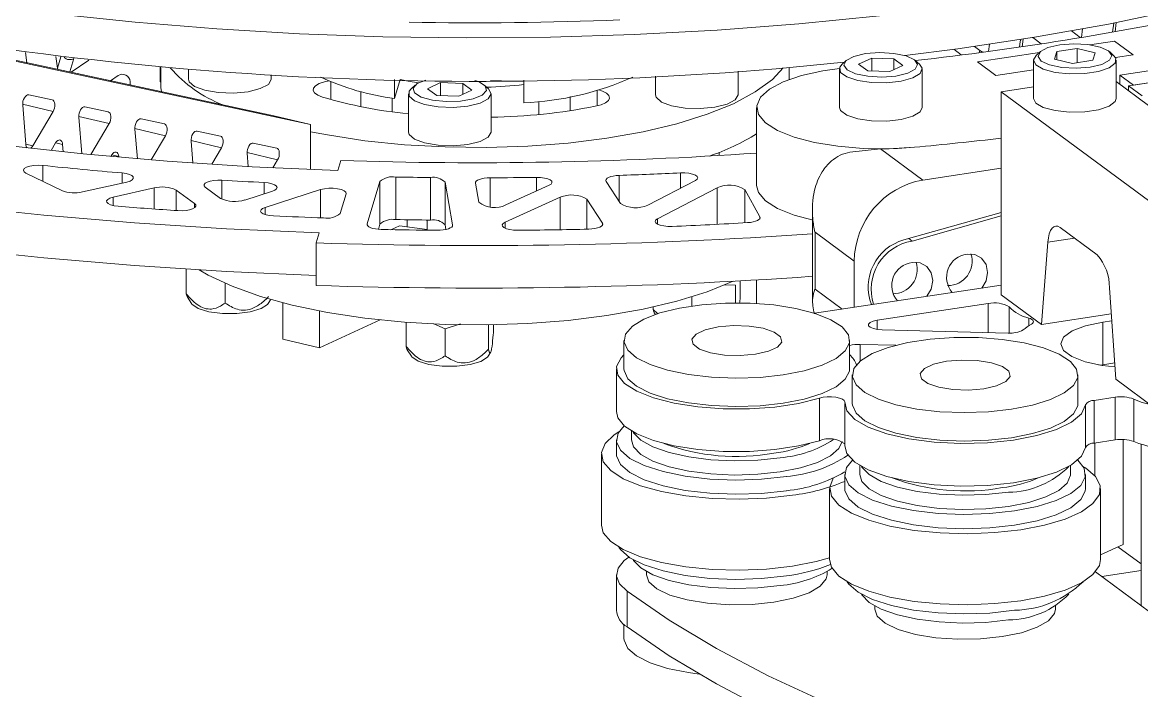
# Model space of a CAD drawing. Header units: millimetres. Extents: x 30 to 313, y 16 to 167.
# Drawn here: x 67.66 to 104.84, y 66.66 to 88.86 of the extents above; entities that cross this region are included whole.
import ezdxf

# ---------------------------------------------------------------- set-up
doc = ezdxf.new("R2010")
doc.units = ezdxf.units.MM

msp = doc.modelspace()

# ---------------------------------------------------------------- linework, layer by layer
at = {"color": 7, "linetype": 'Continuous', "lineweight": 15}
for p, q in [((62.799, 88.596), (76.015, 85.754)), ((63.005, 88.522), (77.232, 85.462)), ((102.506, 88.575), (102.803, 88.351)), ((102.842, 88.357), (102.88, 88.642)), ((103.873, 88.533), (103.914, 88.837)), ((103.958, 88.548), (103.999, 88.853)), ((99.758, 87.895), (99.79, 88.133)), ((100.785, 88.039), (100.809, 88.224)), ((100.869, 88.051), (100.903, 88.305)), ((101.223, 88.356), (101.504, 88.145)), ((103.125, 88.115), (103.943, 88.238)), ((103.943, 88.238), (104.56, 87.782)), ((67.801, 87.52), (67.757, 87.853)), ((98.599, 87.965), (98.849, 87.776)), ((99.283, 88.06), (99.467, 87.922)), ((99.385, 87.553), (101.45, 87.863)), ((99.759, 87.906), (99.732, 87.892)), ((101.477, 87.887), (101.337, 87.763)), ((101.949, 87.641), (102.023, 87.886)), ((102.696, 87.987), (102.023, 87.886)), ((102.023, 87.623), (102.023, 87.886)), ((102.696, 87.987), (103.296, 87.844)), ((102.696, 87.519), (102.696, 87.987)), ((103.296, 87.844), (103.223, 87.598)), ((103.909, 87.763), (103.769, 87.887)), ((104.56, 87.782), (103.97, 87.693)), ((68.824, 87.337), (68.772, 87.729)), ((69.864, 87.606), (69.276, 87.203)), ((95.03, 87.593), (94.889, 87.469)), ((95.872, 87.673), (95.44, 87.473)), ((95.44, 87.473), (95.744, 87.249)), ((95.872, 87.673), (96.607, 87.649)), ((95.872, 87.244), (95.872, 87.673)), ((96.911, 87.424), (96.479, 87.224)), ((96.911, 87.424), (96.607, 87.649)), ((96.607, 87.283), (96.607, 87.649)), ((97.462, 87.469), (97.321, 87.593)), ((100.002, 87.097), (99.385, 87.553)), ((101.248, 87.601), (101.248, 86.328)), ((101.949, 87.641), (102.549, 87.497)), ((102.549, 87.497), (103.223, 87.598)), ((103.998, 86.328), (103.998, 87.601)), ((104.113, 87.108), (107.587, 87.631)), ((68.824, 87.337), (68.832, 87.299)), ((70.838, 87.091), (70.59, 86.921)), ((72.232, 87.377), (72.232, 86.889)), ((72.255, 87.375), (72.255, 86.788)), ((73.175, 87.299), (73.175, 86.969)), ((75.925, 86.969), (75.925, 87.117)), ((88.686, 87.07), (88.686, 86.45)), ((91.436, 86.45), (91.436, 87.233)), ((93.128, 87.364), (93.128, 86.961)), ((94.801, 87.307), (94.801, 86.034)), ((96.479, 87.224), (95.744, 87.249)), ((97.551, 86.034), (97.551, 87.307)), ((101.248, 87.284), (100.002, 87.097)), ((104.113, 87.108), (104.566, 86.774)), ((104.113, 86.807), (104.113, 87.108)), ((71.237, 86.89), (71.237, 86.781)), ((72.232, 86.889), (72.255, 86.963)), ((72.232, 86.889), (72.255, 86.888)), ((80.02, 86.96), (80.02, 86.329)), ((80.209, 86.956), (80.02, 86.329)), ((80.711, 86.776), (80.57, 86.652)), ((81.121, 86.656), (81.553, 86.856)), ((81.121, 86.656), (81.425, 86.431)), ((82.288, 86.831), (81.553, 86.856)), ((81.553, 86.427), (81.553, 86.856)), ((82.288, 86.831), (82.592, 86.607)), ((82.288, 86.466), (82.288, 86.831)), ((83.143, 86.652), (83.003, 86.776)), ((84.319, 86.894), (83.204, 86.931)), ((84.319, 86.94), (84.319, 86.185)), ((100.177, 86.554), (101.248, 86.715)), ((105.069, 86.102), (103.998, 86.893)), ((105.765, 86.955), (104.407, 86.75)), ((104.86, 86.416), (104.407, 86.75)), ((104.407, 86.59), (104.407, 86.75)), ((104.566, 86.774), (105.765, 86.955)), ((67.868, 86.453), (68.645, 86.286)), ((80.482, 86.49), (80.482, 85.217)), ((81.425, 86.431), (82.16, 86.407)), ((82.592, 86.607), (82.16, 86.407)), ((83.232, 85.217), (83.232, 86.49)), ((105.32, 82.757), (100.177, 86.554)), ((100.177, 86.554), (100.177, 79.813)), ((67.772, 84.812), (67.667, 86.113)), ((68.677, 85.896), (68.006, 84.762)), ((69.733, 86.052), (70.51, 85.885)), ((92.051, 86.034), (92.051, 83.442)), ((69.63, 84.497), (69.532, 85.712)), ((71.598, 85.651), (72.375, 85.484)), ((77.232, 85.462), (76.015, 85.754)), ((70.542, 85.495), (69.934, 84.468)), ((71.476, 84.329), (71.396, 85.311)), ((73.463, 85.25), (74.24, 85.083)), ((77.232, 85.462), (77.232, 83.974)), ((68.761, 84.855), (68.612, 84.602)), ((69.014, 84.56), (68.995, 84.805)), ((72.407, 85.094), (71.932, 84.292)), ((73.32, 84.188), (73.261, 84.91)), ((75.328, 84.849), (76.105, 84.682)), ((70.626, 84.454), (70.598, 84.406)), ((74.271, 84.693), (73.948, 84.146)), ((75.162, 84.073), (75.126, 84.509)), ((90.811, 84.438), (90.811, 84.543)), ((95.15, 84.553), (96.169, 84.659)), ((96.169, 84.659), (97.57, 83.623)), ((70.861, 84.382), (70.859, 84.404)), ((76.136, 84.292), (75.981, 84.03)), ((78.239, 84.272), (78.139, 83.941)), ((68.963, 83.27), (67.777, 83.854)), ((80.062, 82.309), (80.062, 83.723)), ((81.215, 82.291), (81.215, 83.705)), ((97.57, 83.623), (100.177, 84.015)), ((71.127, 83.556), (69.657, 83.225)), ((72.031, 83.358), (70.671, 83.051)), ((74.24, 83.011), (73.735, 83.384)), ((77.565, 83.304), (75.724, 82.715)), ((79.111, 82.162), (79.536, 83.573)), ((79.536, 82.159), (79.536, 83.573)), ((81.95, 82.129), (81.698, 83.549)), ((81.698, 82.134), (81.698, 83.549)), ((82.818, 82.882), (82.705, 83.521)), ((85.157, 83.448), (83.721, 82.794)), ((87.527, 82.843), (87.049, 83.576)), ((90.014, 83.606), (88.436, 82.788)), ((90.741, 83.366), (88.756, 82.338)), ((92.156, 82.403), (91.653, 83.307)), ((73.377, 82.838), (72.767, 83.289)), ((75.963, 83.254), (75.042, 82.959)), ((78.212, 82.514), (78.409, 83.168)), ((85.518, 83.048), (83.696, 82.218)), ((86.927, 82.193), (86.41, 82.985)), ((93.902, 82.63), (93.902, 79.53)), ((100.177, 82.547), (96.941, 81.631)), ((80.444, 82.302), (80.444, 82.06)), ((81.107, 82.292), (81.107, 81.956)), ((100.177, 82.437), (97.217, 81.593)), ((77.515, 81.868), (77.415, 81.536)), ((79.483, 81.984), (79.536, 82.159)), ((80.182, 82.104), (79.901, 81.973)), ((81.726, 81.98), (81.698, 82.134)), ((93.99, 81.886), (95.291, 80.924)), ((93.99, 80), (93.99, 81.886)), ((102.13, 82.048), (103.367, 81.135)), ((77.415, 80.122), (77.415, 81.536)), ((97.217, 81.593), (97.103, 81.677)), ((101.514, 78.826), (101.724, 81.56)), ((95.291, 80.924), (95.291, 79.398)), ((73.103, 80.664), (73.103, 79.845)), ((74.392, 80.193), (74.392, 79.536)), ((90.981, 80.141), (91.35, 80.133)), ((91.35, 80.133), (91.35, 79.541)), ((91.508, 80.273), (91.508, 79.762)), ((92.051, 80.304), (92.051, 79.522)), ((93.969, 79.199), (100.177, 80.133)), ((103.983, 77.003), (103.773, 80.047)), ((73.138, 79.734), (73.273, 79.524)), ((75.828, 79.524), (75.903, 79.641)), ((89.903, 79.746), (89.903, 79.438)), ((100.177, 79.813), (101.514, 78.826)), ((76.307, 78.335), (76.307, 79.547)), ((77.524, 78.044), (77.524, 79.275)), ((88.614, 79.405), (88.614, 79.327)), ((88.614, 79.327), (88.766, 79.177)), ((88.649, 79.215), (88.686, 79.157)), ((99.747, 79.52), (96.059, 78.965)), ((79.54, 78.978), (77.524, 78.044)), ((80.409, 78.898), (80.409, 78.094)), ((81.323, 78.844), (81.698, 78.682)), ((81.698, 78.682), (82.209, 78.841)), ((101.514, 78.826), (103.833, 79.175)), ((103.549, 78.903), (103.849, 78.948)), ((103.549, 77.489), (103.549, 78.903)), ((81.698, 78.682), (81.698, 77.785)), ((83.146, 78.812), (83.146, 78.002)), ((83.304, 78.815), (83.304, 78.529)), ((96.226, 78.647), (100.404, 78.539)), ((77.524, 78.044), (76.307, 78.335)), ((87.641, 78.291), (87.641, 77.348)), ((95.141, 77.348), (95.141, 78.291)), ((95.485, 78.165), (96.676, 78.134)), ((80.444, 77.982), (80.579, 77.772)), ((83.134, 77.772), (83.209, 77.89)), ((87.391, 77.348), (87.391, 75.934)), ((103.549, 77.489), (103.417, 77.468)), ((103.549, 77.489), (103.945, 77.549)), ((95.226, 77.147), (95.226, 76.204)), ((102.726, 76.204), (102.726, 77.147)), ((103.983, 77.003), (105.32, 76.016)), ((94.136, 74.964), (94.136, 76.378)), ((103.964, 76.406), (103.267, 76.301)), ((103.267, 74.887), (103.267, 76.301)), ((103.964, 74.992), (103.964, 76.406)), ((104.58, 74.935), (104.58, 76.349)), ((94.976, 76.204), (94.976, 74.79)), ((102.973, 74.741), (102.973, 76.155)), ((87.891, 75.289), (87.891, 74.991)), ((87.391, 74.991), (87.391, 74.52)), ((103.964, 74.992), (103.267, 74.887)), ((103.288, 73.804), (103.288, 74.89)), ((104.231, 71.519), (104.231, 75.005)), ((104.82, 69.489), (104.82, 74.838)), ((86.891, 74.52), (86.891, 72.163)), ((95.476, 74.144), (95.476, 73.847)), ((102.476, 73.847), (102.476, 74.144)), ((94.976, 73.847), (94.976, 73.375)), ((102.976, 73.375), (102.976, 73.847)), ((94.476, 73.375), (94.476, 71.018)), ((103.476, 71.018), (103.476, 73.375)), ((103.476, 71.169), (104.231, 71.519)), ((104.053, 71.437), (104.82, 70.87)), ((103.514, 70.453), (104.82, 70.649)), ((87.391, 70.513), (87.391, 69.334)), ((88.391, 70.619), (88.391, 70.513)), ((94.391, 70.513), (94.391, 70.619)), ((105.406, 69.056), (103.304, 70.608)), ((87.746, 69.964), (87.746, 68.786)), ((95.976, 69.475), (95.976, 69.368)), ((101.976, 69.368), (101.976, 69.475)), ((87.641, 68.87), (87.641, 68.392))]:
    msp.add_line(p, q, dxfattribs=at)
at = {"color": 8, "linetype": 'Continuous', "lineweight": 15}
for p, q in [((100.829, 88.291), (100.809, 88.224)), ((99.467, 87.922), (99.446, 87.853)), ((68.824, 87.337), (68.936, 87.71)), ((69.235, 87.212), (69.37, 87.66)), ((77.902, 86.889), (77.902, 86.296)), ((78.906, 86.561), (78.906, 86.057)), ((79.942, 86.342), (79.942, 85.885)), ((85.856, 86.393), (85.856, 85.926)), ((86.75, 86.6), (86.75, 86.087)), ((68.677, 85.896), (67.666, 86.138)), ((84.814, 86.235), (84.814, 85.798)), ((70.542, 85.495), (69.53, 85.737)), ((72.407, 85.094), (71.395, 85.336)), ((68.006, 84.762), (67.772, 84.818)), ((68.995, 84.805), (68.764, 84.86)), ((74.271, 84.693), (73.26, 84.935)), ((70.859, 84.404), (70.629, 84.459)), ((76.136, 84.292), (75.125, 84.534)), ((68.342, 83.575), (68.342, 84.106)), ((70.97, 83.521), (70.97, 83.856)), ((83.199, 82.73), (83.199, 83.698)), ((84.735, 83.256), (84.735, 83.711)), ((87.487, 82.904), (87.487, 83.777)), ((89.521, 83.351), (89.521, 83.861)), ((72.031, 82.66), (72.031, 83.358)), ((74.28, 82.987), (74.28, 83.616)), ((75.69, 83.167), (75.69, 83.539)), ((77.565, 82.369), (77.565, 83.304)), ((90.741, 82.153), (90.741, 83.366)), ((91.653, 82.203), (91.653, 83.307)), ((70.671, 82.775), (70.671, 83.051)), ((72.767, 82.609), (72.767, 83.289)), ((85.518, 81.971), (85.518, 83.048)), ((86.41, 81.99), (86.41, 82.985)), ((73.377, 82.701), (73.377, 82.838)), ((75.724, 82.475), (75.724, 82.715)), ((83.696, 82.021), (83.696, 82.218)), ((86.927, 82.122), (86.927, 82.193)), ((88.756, 82.157), (88.756, 82.338)), ((92.156, 82.342), (92.156, 82.403)), ((79.111, 82.129), (79.111, 82.162)), ((81.95, 82.109), (81.95, 82.129)), ((101.724, 81.56), (102.611, 81.693)), ((93.99, 80), (94.887, 79.337)), ((99.747, 78.556), (99.747, 79.52)), ((100.438, 78.539), (100.438, 79.408)), ((96.059, 78.661), (96.059, 78.965)), ((101.088, 78.778), (101.088, 79.039)), ((95.485, 77.604), (95.485, 78.165))]:
    msp.add_line(p, q, dxfattribs=at)
at = {"color": 7, "linetype": 'Continuous', "lineweight": 15, "flags": 128}
for points in [[(96.977, 87.757), (98.739, 87.984), (101.281, 88.366), (103.742, 88.803), (106.11, 89.294), (108.375, 89.837), (110.527, 90.428), (112.557, 91.065), (114.455, 91.746), (116.213, 92.468), (117.824, 93.226), (119.281, 94.019), (120.576, 94.842), (121.705, 95.692), (122.662, 96.565), (123.442, 97.458), (124.044, 98.365), (124.464, 99.284)], [(66.149, 89.485), (68.745, 89.146), (71.404, 88.865), (74.112, 88.644), (76.859, 88.483), (79.631, 88.383), (82.418, 88.345), (85.205, 88.368), (87.982, 88.453), (90.736, 88.6), (93.455, 88.806), (96.127, 89.073), (98.739, 89.398), (101.281, 89.78), (103.742, 90.218), (106.11, 90.709)], [(47.073, 89.472), (48.108, 89.068), (50.081, 88.369), (52.18, 87.713), (54.397, 87.102), (56.724, 86.537), (59.152, 86.022), (61.671, 85.559), (64.272, 85.148), (66.944, 84.792), (69.678, 84.493), (72.462, 84.25), (75.286, 84.066), (78.139, 83.941)], [(42.13, 88.196), (42.647, 87.988), (44.721, 87.217), (46.928, 86.488), (49.261, 85.804), (51.711, 85.167), (54.27, 84.58), (56.929, 84.044), (59.678, 83.562), (62.508, 83.134), (65.409, 82.763), (68.37, 82.45), (71.382, 82.196), (74.434, 82.001), (77.515, 81.868)], [(100.829, 88.291), (100.826, 88.283), (100.809, 88.224)], [(102.119, 88.114), (101.73, 88.022), (101.477, 87.887), (101.399, 87.729), (101.506, 87.574), (101.784, 87.445), (102.19, 87.36), (102.661, 87.334), (103.127, 87.37), (103.516, 87.463), (103.769, 87.598), (103.847, 87.755), (103.739, 87.91), (103.462, 88.04), (103.056, 88.124), (102.585, 88.15), (102.119, 88.114)], [(97.292, 87.616), (97.015, 87.746), (96.609, 87.83), (96.138, 87.857), (95.672, 87.821), (95.283, 87.728), (95.03, 87.593), (94.951, 87.436), (95.059, 87.281), (95.337, 87.151), (95.742, 87.067), (96.213, 87.04), (96.679, 87.076), (97.068, 87.169), (97.321, 87.304), (97.4, 87.461), (97.292, 87.616)], [(99.585, 87.872), (99.523, 87.889), (99.467, 87.922)], [(101.337, 87.763), (101.249, 87.618), (101.323, 87.452), (101.572, 87.305), (101.964, 87.199), (102.444, 87.146), (102.949, 87.156), (103.409, 87.225), (103.764, 87.345), (103.964, 87.5), (103.983, 87.668), (103.909, 87.763)], [(94.889, 87.469), (94.812, 87.367), (94.84, 87.199), (95.047, 87.045), (95.407, 86.927), (95.871, 86.86), (96.376, 86.854), (96.854, 86.908), (97.24, 87.017), (97.483, 87.165), (97.549, 87.332), (97.462, 87.469)], [(77.232, 85.225), (77.789, 85.119), (79.039, 84.929), (80.352, 84.795), (81.707, 84.72), (83.08, 84.704), (84.447, 84.748), (85.785, 84.851), (87.071, 85.012), (88.284, 85.227), (89.401, 85.493), (90.406, 85.805), (91.279, 86.158), (92.006, 86.547), (92.575, 86.964), (92.937, 87.348)], [(97.297, 84.711), (96.447, 84.662), (95.585, 84.673), (94.749, 84.744), (93.976, 84.871), (93.298, 85.049), (92.747, 85.27), (92.345, 85.524), (92.11, 85.801), (92.054, 86.088), (92.177, 86.372), (92.475, 86.642), (92.935, 86.885), (93.537, 87.091), (94.253, 87.251), (94.802, 87.331)], [(42.091, 86.797), (42.647, 86.574), (44.721, 85.803), (46.928, 85.074), (49.261, 84.39), (51.711, 83.753), (54.27, 83.166), (56.929, 82.63), (59.678, 82.147), (62.508, 81.72), (65.409, 81.349), (68.37, 81.036), (71.382, 80.782), (74.434, 80.587), (77.415, 80.457)], [(72.255, 86.788), (72.26, 86.68), (72.278, 86.558)], [(73.175, 86.969), (73.197, 86.888), (73.376, 86.731), (73.714, 86.605), (74.164, 86.529), (74.667, 86.512), (75.154, 86.557), (75.56, 86.658), (75.829, 86.8), (75.925, 86.966), (75.925, 86.969)], [(77.842, 86.915), (77.693, 86.882), (77.52, 86.824), (77.396, 86.753), (77.326, 86.675), (77.316, 86.593), (77.366, 86.513), (77.473, 86.44), (77.63, 86.377)], [(80.819, 86.848), (80.474, 86.909), (80.212, 86.965)], [(80.57, 86.652), (80.507, 86.578), (80.503, 86.409), (80.682, 86.252), (81.02, 86.126), (81.47, 86.05), (81.973, 86.033), (82.46, 86.078), (82.866, 86.179), (83.135, 86.321), (83.232, 86.487), (83.143, 86.652)], [(81.06, 86.942), (80.777, 86.825), (80.638, 86.672), (80.684, 86.514), (80.908, 86.373), (81.277, 86.272), (81.734, 86.225), (82.21, 86.241), (82.632, 86.315), (82.936, 86.438), (83.076, 86.591), (83.03, 86.749), (82.805, 86.89), (82.692, 86.93)], [(67.868, 86.453), (67.831, 86.452), (67.793, 86.435), (67.756, 86.402), (67.723, 86.356), (67.696, 86.301), (67.677, 86.239), (67.667, 86.175), (67.667, 86.113)], [(68.677, 85.896), (68.704, 85.952), (68.723, 86.014), (68.733, 86.078), (68.733, 86.139), (68.724, 86.194), (68.705, 86.239), (68.678, 86.27), (68.645, 86.286)], [(86.691, 86.074), (86.882, 86.125), (87.03, 86.19), (87.127, 86.265), (87.165, 86.346), (87.144, 86.427), (87.064, 86.505), (86.93, 86.573), (86.803, 86.615)], [(88.686, 86.45), (88.708, 86.37), (88.887, 86.212), (89.224, 86.087), (89.675, 86.011), (90.178, 85.994), (90.665, 86.039), (91.07, 86.139), (91.339, 86.282), (91.436, 86.447), (91.436, 86.45)], [(101.248, 86.328), (101.323, 86.179), (101.572, 86.032), (101.964, 85.926), (102.444, 85.874), (102.949, 85.883), (103.409, 85.952), (103.764, 86.072), (103.964, 86.227), (103.998, 86.328)], [(69.733, 86.052), (69.696, 86.051), (69.658, 86.034), (69.621, 86.001), (69.588, 85.955), (69.561, 85.9), (69.542, 85.838), (69.532, 85.774), (69.532, 85.712)], [(94.801, 86.034), (94.84, 85.926), (95.047, 85.772), (95.407, 85.654), (95.871, 85.587), (96.376, 85.581), (96.854, 85.636), (97.24, 85.744), (97.483, 85.892), (97.551, 86.034)], [(70.51, 85.885), (70.543, 85.869), (70.57, 85.838), (70.589, 85.793), (70.598, 85.738), (70.598, 85.677), (70.588, 85.613), (70.569, 85.551), (70.542, 85.495)], [(71.396, 85.311), (71.397, 85.372), (71.407, 85.436), (71.426, 85.499), (71.453, 85.554), (71.486, 85.6), (71.523, 85.633), (71.561, 85.65), (71.598, 85.651)], [(72.375, 85.484), (72.408, 85.468), (72.435, 85.437), (72.453, 85.392), (72.463, 85.337), (72.463, 85.276), (72.453, 85.212), (72.434, 85.149), (72.407, 85.094)], [(73.261, 84.91), (73.261, 84.971), (73.272, 85.035), (73.291, 85.097), (73.318, 85.153), (73.351, 85.199), (73.388, 85.232), (73.426, 85.249), (73.463, 85.25)], [(80.482, 85.217), (80.503, 85.136), (80.682, 84.979), (81.02, 84.854), (81.47, 84.777), (81.973, 84.761), (82.46, 84.805), (82.866, 84.906), (83.135, 85.048), (83.232, 85.214), (83.232, 85.217)], [(68.761, 84.855), (68.795, 84.901), (68.831, 84.933), (68.869, 84.951), (68.906, 84.952), (68.939, 84.936), (68.966, 84.904), (68.985, 84.86), (68.995, 84.805)], [(74.24, 85.083), (74.273, 85.067), (74.299, 85.036), (74.318, 84.991), (74.328, 84.936), (74.328, 84.874), (74.318, 84.81), (74.299, 84.748), (74.271, 84.693)], [(75.328, 84.849), (75.291, 84.848), (75.253, 84.831), (75.216, 84.798), (75.183, 84.752), (75.156, 84.696), (75.136, 84.634), (75.126, 84.57), (75.126, 84.509)], [(70.626, 84.454), (70.659, 84.5), (70.696, 84.532), (70.734, 84.55), (70.771, 84.551), (70.804, 84.535), (70.831, 84.503), (70.85, 84.459), (70.859, 84.404)], [(76.105, 84.682), (76.137, 84.666), (76.164, 84.635), (76.183, 84.59), (76.193, 84.535), (76.193, 84.473), (76.183, 84.409), (76.163, 84.347), (76.136, 84.292)], [(67.777, 83.854), (67.711, 83.9), (67.691, 83.951), (67.718, 84.001), (67.79, 84.047), (67.9, 84.083), (68.038, 84.106), (68.19, 84.114), (68.342, 84.106)], [(70.97, 83.856), (71.102, 83.838), (71.213, 83.808), (71.294, 83.768), (71.339, 83.723), (71.343, 83.675), (71.307, 83.629), (71.233, 83.589), (71.127, 83.556)], [(83.199, 83.698), (83.099, 83.694), (83.002, 83.684), (82.915, 83.667), (82.838, 83.645), (82.777, 83.618), (82.733, 83.588), (82.709, 83.555), (82.705, 83.521)], [(84.735, 83.711), (84.873, 83.706), (85.002, 83.689), (85.112, 83.661), (85.194, 83.624), (85.241, 83.58), (85.251, 83.534), (85.222, 83.489), (85.157, 83.448)], [(87.487, 83.777), (87.384, 83.77), (87.288, 83.756), (87.203, 83.735), (87.133, 83.709), (87.08, 83.679), (87.048, 83.645), (87.037, 83.611), (87.049, 83.576)], [(89.521, 83.861), (89.664, 83.861), (89.801, 83.848), (89.921, 83.822), (90.014, 83.786), (90.073, 83.743), (90.094, 83.696), (90.074, 83.649), (90.014, 83.606)], [(74.28, 83.616), (74.145, 83.618), (74.013, 83.608), (73.894, 83.586), (73.797, 83.555), (73.729, 83.516), (73.695, 83.472), (73.697, 83.427), (73.735, 83.384)], [(75.69, 83.539), (75.823, 83.526), (75.94, 83.501), (76.033, 83.466), (76.093, 83.425), (76.116, 83.379), (76.101, 83.333), (76.048, 83.29), (75.963, 83.254)], [(78.409, 83.168), (78.401, 83.218), (78.348, 83.265), (78.255, 83.305), (78.13, 83.334), (77.985, 83.349), (77.834, 83.349), (77.689, 83.334), (77.565, 83.304)], [(92.051, 83.442), (92.11, 83.208), (92.345, 82.932), (92.747, 82.677), (93.298, 82.456), (93.926, 82.289)], [(70.835, 82.751), (70.701, 82.769), (70.588, 82.799), (70.506, 82.838), (70.46, 82.883), (70.455, 82.931), (70.491, 82.978), (70.565, 83.019), (70.671, 83.051)], [(72.824, 82.606), (72.96, 82.603), (73.093, 82.613), (73.214, 82.634), (73.313, 82.665), (73.382, 82.705), (73.417, 82.749), (73.416, 82.794), (73.377, 82.838)], [(76.004, 82.43), (75.87, 82.442), (75.751, 82.467), (75.657, 82.501), (75.595, 82.543), (75.571, 82.589), (75.585, 82.635), (75.638, 82.679), (75.724, 82.715)], [(84.113, 81.953), (83.975, 81.958), (83.847, 81.976), (83.738, 82.004), (83.657, 82.042), (83.61, 82.086), (83.601, 82.132), (83.631, 82.177), (83.696, 82.218)], [(86.474, 81.991), (86.579, 81.998), (86.678, 82.011), (86.765, 82.032), (86.838, 82.058), (86.893, 82.088), (86.926, 82.122), (86.938, 82.158), (86.927, 82.193)], [(88.756, 82.338), (88.697, 82.295), (88.677, 82.248), (88.696, 82.202), (88.754, 82.159), (88.845, 82.123), (88.963, 82.097), (89.098, 82.083), (89.239, 82.082)], [(91.751, 82.208), (91.846, 82.217), (91.934, 82.232), (92.012, 82.252), (92.075, 82.277), (92.123, 82.306), (92.154, 82.337), (92.165, 82.37), (92.156, 82.403)], [(79.578, 81.979), (79.479, 81.985), (79.385, 81.997), (79.3, 82.014), (79.228, 82.038), (79.171, 82.065), (79.132, 82.096), (79.111, 82.129), (79.111, 82.162)], [(80.182, 82.104), (81.105, 81.975), (81.107, 81.975)], [(81.438, 81.953), (81.541, 81.955), (81.641, 81.965), (81.732, 81.981), (81.811, 82.003), (81.874, 82.03), (81.92, 82.061), (81.946, 82.095), (81.95, 82.129)], [(102.13, 82.048), (102.058, 82.087), (101.989, 82.095), (101.923, 82.073), (101.864, 82.021), (101.813, 81.941), (101.772, 81.835), (101.742, 81.707), (101.724, 81.56)], [(99.533, 80.036), (99.672, 80.277), (99.724, 80.556), (99.672, 80.818), (99.524, 81.026), (99.302, 81.146), (99.041, 81.16)], [(97.709, 79.762), (97.849, 80.003), (97.901, 80.282), (97.849, 80.544), (97.701, 80.752), (97.479, 80.871), (97.217, 80.886)], [(73.529, 80.638), (73.828, 80.467), (74.626, 80.094), (75.563, 79.759), (76.624, 79.468), (77.789, 79.226), (79.039, 79.036), (80.352, 78.903), (81.707, 78.827), (83.08, 78.811), (84.447, 78.855), (85.785, 78.959), (87.071, 79.119), (88.284, 79.334), (89.401, 79.6), (90.406, 79.913), (91.266, 80.26)], [(75.828, 79.524), (75.804, 79.493), (75.587, 79.35), (75.23, 79.243), (74.781, 79.187), (74.301, 79.188), (73.854, 79.247), (73.502, 79.355), (73.291, 79.499), (73.273, 79.524)], [(92.934, 77.152), (92.163, 77.068), (91.357, 77.041), (90.551, 77.073), (89.785, 77.162), (89.094, 77.303), (88.511, 77.491), (88.062, 77.716), (87.769, 77.968), (87.645, 78.235), (87.697, 78.505), (87.921, 78.765), (88.307, 79.002), (88.838, 79.207), (89.488, 79.368), (90.227, 79.479), (91.021, 79.535), (91.831, 79.532), (92.622, 79.472), (93.354, 79.356), (93.995, 79.191), (94.515, 78.983), (94.888, 78.743), (95.097, 78.482), (95.134, 78.212), (94.995, 77.946), (94.688, 77.695), (94.227, 77.473), (93.633, 77.289), (92.934, 77.152)], [(96.059, 78.965), (95.923, 78.935), (95.823, 78.891), (95.771, 78.839), (95.772, 78.784), (95.827, 78.733), (95.929, 78.69), (96.067, 78.66), (96.226, 78.647)], [(101.088, 79.039), (101.144, 79.018), (101.19, 78.994), (101.222, 78.968), (101.242, 78.941), (101.247, 78.913), (101.238, 78.885), (101.215, 78.858), (101.179, 78.833)], [(103.549, 78.903), (102.978, 78.782), (102.533, 78.613), (102.25, 78.408), (102.151, 78.185), (102.244, 77.962), (102.522, 77.757), (102.963, 77.586), (103.53, 77.463), (103.954, 77.413)], [(90.774, 78.747), (90.344, 78.649), (90.04, 78.508), (89.899, 78.341), (89.938, 78.168), (90.152, 78.009), (90.516, 77.885), (90.985, 77.81), (91.504, 77.793), (92.009, 77.835), (92.439, 77.933), (92.743, 78.074), (92.884, 78.241), (92.845, 78.415), (92.631, 78.573), (92.267, 78.697), (91.797, 78.772), (91.279, 78.79), (90.774, 78.747)], [(100.519, 76.007), (99.748, 75.923), (98.941, 75.897), (98.136, 75.928), (97.37, 76.017), (96.679, 76.159), (96.095, 76.346), (95.646, 76.571), (95.353, 76.823), (95.23, 77.091), (95.281, 77.36), (95.505, 77.62), (95.892, 77.858), (96.422, 78.062), (97.072, 78.224), (97.811, 78.335), (98.605, 78.39), (99.416, 78.388), (100.206, 78.327), (100.939, 78.212), (101.58, 78.046), (102.099, 77.838), (102.472, 77.598), (102.682, 77.337), (102.718, 77.067), (102.58, 76.801), (102.272, 76.551), (101.811, 76.329), (101.217, 76.144), (100.519, 76.007)], [(83.134, 77.772), (83.11, 77.741), (82.893, 77.598), (82.536, 77.491), (82.087, 77.435), (81.607, 77.436), (81.161, 77.495), (80.808, 77.604), (80.598, 77.747), (80.579, 77.772)], [(87.641, 77.812), (87.545, 77.715), (87.399, 77.43), (87.44, 77.141), (87.666, 76.863), (88.068, 76.606), (88.625, 76.385), (89.312, 76.209), (90.097, 76.087), (90.943, 76.023), (91.81, 76.022), (92.657, 76.083), (93.444, 76.204), (94.136, 76.378)], [(92.934, 76.209), (92.163, 76.125), (91.357, 76.098), (90.551, 76.13), (89.785, 76.219), (89.094, 76.36), (88.511, 76.548), (88.062, 76.773), (87.769, 77.025), (87.645, 77.292), (87.641, 77.348)], [(95.141, 77.348), (95.134, 77.269), (94.995, 77.003), (94.688, 76.753), (94.227, 76.53), (93.633, 76.346), (92.934, 76.209)], [(98.359, 77.602), (97.928, 77.504), (97.624, 77.363), (97.483, 77.196), (97.522, 77.023), (97.737, 76.865), (98.1, 76.741), (98.57, 76.665), (99.088, 76.648), (99.593, 76.691), (100.023, 76.789), (100.327, 76.93), (100.468, 77.097), (100.429, 77.27), (100.215, 77.428), (99.851, 77.553), (99.382, 77.628), (98.863, 77.645), (98.359, 77.602)], [(94.978, 76.251), (94.962, 76.3), (94.904, 76.345), (94.808, 76.382), (94.685, 76.409), (94.543, 76.422), (94.396, 76.421), (94.256, 76.406), (94.136, 76.378)], [(94.978, 76.251), (95.047, 75.953), (95.312, 75.668), (95.761, 75.41), (96.372, 75.192), (97.112, 75.024), (97.946, 74.915), (98.832, 74.871), (99.725, 74.894), (100.58, 74.982), (101.355, 75.132), (102.011, 75.335), (102.514, 75.582), (102.84, 75.86), (102.973, 76.155)], [(104.58, 76.349), (104.83, 76.249), (105.113, 76.168)], [(87.391, 75.934), (87.44, 75.727), (87.666, 75.448), (88.068, 75.192), (88.625, 74.971), (89.312, 74.795), (90.097, 74.672), (90.943, 74.609), (91.81, 74.608), (92.657, 74.669), (93.444, 74.79), (94.136, 74.964)], [(100.519, 75.064), (99.748, 74.981), (98.941, 74.954), (98.136, 74.986), (97.37, 75.074), (96.679, 75.216), (96.095, 75.403), (95.646, 75.629), (95.353, 75.881), (95.23, 76.148), (95.226, 76.204)], [(102.726, 76.204), (102.718, 76.125), (102.58, 75.858), (102.272, 75.608), (101.811, 75.386), (101.217, 75.202), (100.519, 75.064)], [(93.243, 73.153), (92.379, 73.056), (91.475, 73.02), (90.568, 73.045), (89.694, 73.131), (88.89, 73.273), (88.188, 73.466), (87.618, 73.703), (87.201, 73.973), (86.957, 74.265), (86.894, 74.568), (87.015, 74.869), (87.315, 75.155), (87.471, 75.256)], [(93.037, 73.776), (92.215, 73.687), (91.354, 73.658), (90.495, 73.692), (89.678, 73.786), (88.941, 73.937), (88.319, 74.138), (87.84, 74.378), (87.527, 74.647), (87.395, 74.931), (87.45, 75.219), (87.65, 75.463)], [(92.831, 74.399), (92.085, 74.319), (91.305, 74.296), (90.528, 74.332), (89.795, 74.424), (89.142, 74.569), (88.602, 74.758), (88.201, 74.983), (87.961, 75.231), (87.946, 75.256)], [(92.831, 73.928), (92.085, 73.848), (91.305, 73.825), (90.528, 73.861), (89.795, 73.953), (89.142, 74.097), (88.602, 74.287), (88.201, 74.511), (87.961, 74.76), (87.891, 74.991)], [(94.888, 74.939), (94.783, 74.704), (94.506, 74.459), (94.073, 74.242), (93.505, 74.061), (92.831, 73.928)], [(94.976, 74.79), (95.047, 74.539), (95.312, 74.254), (95.761, 73.996), (96.372, 73.778), (97.112, 73.61), (97.946, 73.501), (98.832, 73.457), (99.725, 73.48), (100.58, 73.568), (101.355, 73.718), (102.011, 73.921), (102.514, 74.168), (102.84, 74.446), (102.973, 74.741)], [(93.037, 73.305), (92.215, 73.215), (91.354, 73.187), (90.495, 73.22), (89.678, 73.315), (88.941, 73.466), (88.319, 73.666), (87.84, 73.906), (87.527, 74.175), (87.395, 74.46), (87.391, 74.52)], [(100.622, 72.632), (99.799, 72.542), (98.939, 72.513), (98.08, 72.547), (97.263, 72.642), (96.526, 72.793), (95.903, 72.993), (95.424, 73.233), (95.112, 73.502), (94.98, 73.787), (95.035, 74.075), (95.234, 74.318)], [(100.416, 73.255), (99.67, 73.175), (98.889, 73.152), (98.113, 73.188), (97.38, 73.28), (96.726, 73.424), (96.186, 73.614), (95.786, 73.838), (95.545, 74.087), (95.531, 74.112)], [(102.717, 74.318), (102.929, 74.05), (102.968, 73.762), (102.82, 73.478), (102.492, 73.211), (102, 72.974), (101.367, 72.778), (100.622, 72.632)], [(102.896, 74.112), (102.978, 74.061), (103.31, 73.778), (103.465, 73.479), (103.436, 73.176), (103.224, 72.881), (102.838, 72.606), (102.295, 72.362), (101.615, 72.16), (100.827, 72.008)], [(100.827, 72.008), (99.964, 71.912), (99.06, 71.876), (98.152, 71.901), (97.279, 71.986), (96.474, 72.128), (95.773, 72.322), (95.202, 72.558), (94.786, 72.828), (94.541, 73.121), (94.478, 73.423), (94.598, 73.723)], [(100.416, 72.783), (99.67, 72.703), (98.889, 72.68), (98.113, 72.716), (97.38, 72.808), (96.726, 72.953), (96.186, 73.142), (95.786, 73.367), (95.545, 73.615), (95.476, 73.847)], [(102.476, 73.847), (102.475, 73.818), (102.368, 73.559), (102.091, 73.315), (101.657, 73.097), (101.09, 72.917), (100.416, 72.783)], [(100.622, 72.16), (99.799, 72.071), (98.939, 72.042), (98.08, 72.076), (97.263, 72.171), (96.526, 72.321), (95.903, 72.522), (95.424, 72.762), (95.112, 73.031), (94.98, 73.316), (94.976, 73.375)], [(102.976, 73.375), (102.968, 73.291), (102.82, 73.007), (102.492, 72.74), (102, 72.503), (101.367, 72.306), (100.622, 72.16)], [(93.243, 70.796), (92.379, 70.699), (91.475, 70.663), (90.568, 70.688), (89.694, 70.774), (88.89, 70.916), (88.188, 71.109), (87.618, 71.346), (87.201, 71.616), (86.957, 71.908), (86.891, 72.163)], [(93.037, 70.476), (92.215, 70.387), (91.354, 70.358), (90.495, 70.392), (89.678, 70.487), (88.941, 70.638), (88.319, 70.838), (87.84, 71.078), (87.527, 71.347), (87.471, 71.426)], [(87.803, 71.102), (87.65, 70.984), (87.446, 70.732), (87.393, 70.471), (87.495, 70.212), (87.746, 69.964)], [(94.476, 71.071), (94.031, 70.948), (93.243, 70.796)], [(92.831, 70.157), (92.085, 70.077), (91.305, 70.054), (90.528, 70.089), (89.795, 70.182), (89.142, 70.326), (88.602, 70.515), (88.201, 70.74), (87.961, 70.989), (87.946, 71.014)], [(100.827, 69.651), (99.964, 69.555), (99.06, 69.519), (98.152, 69.544), (97.279, 69.629), (96.474, 69.771), (95.773, 69.965), (95.202, 70.201), (94.786, 70.471), (94.541, 70.764), (94.476, 71.018)], [(103.476, 71.018), (103.436, 70.819), (103.224, 70.524), (102.838, 70.249), (102.295, 70.005), (101.615, 69.803), (100.827, 69.651)], [(92.626, 69.602), (91.907, 69.528), (91.156, 69.516), (90.419, 69.567), (89.744, 69.677), (89.172, 69.84), (88.74, 70.045), (88.474, 70.28), (88.391, 70.513)], [(94.391, 70.513), (94.361, 70.372), (94.163, 70.13), (93.79, 69.912), (93.267, 69.732), (92.626, 69.602)], [(100.622, 69.332), (99.799, 69.242), (98.939, 69.214), (98.08, 69.247), (97.263, 69.342), (96.526, 69.493), (95.903, 69.693), (95.424, 69.933), (95.112, 70.202), (95.056, 70.282)], [(87.746, 69.964), (89.149, 69.001), (90.713, 68.065), (92.432, 67.16), (94.3, 66.288), (96.312, 65.453), (98.461, 64.657), (100.741, 63.902), (103.144, 63.19), (105.663, 62.525), (108.29, 61.908), (111.017, 61.341), (113.834, 60.826), (116.734, 60.365), (119.707, 59.958), (122.744, 59.608), (125.835, 59.314), (128.97, 59.079), (132.14, 58.903), (135.335, 58.787), (138.544, 58.731), (141.757, 58.734)], [(100.416, 69.012), (99.67, 68.932), (98.889, 68.909), (98.113, 68.945), (97.38, 69.037), (96.726, 69.182), (96.186, 69.371), (95.786, 69.596), (95.545, 69.844), (95.531, 69.869)], [(100.21, 68.457), (99.491, 68.383), (98.74, 68.372), (98.004, 68.422), (97.328, 68.533), (96.757, 68.695), (96.324, 68.901), (96.059, 69.135), (95.976, 69.368)], [(101.976, 69.368), (101.946, 69.227), (101.747, 68.986), (101.375, 68.768), (100.851, 68.588), (100.21, 68.457)], [(87.746, 68.786), (89.149, 67.822), (90.713, 66.886), (92.432, 65.981), (94.3, 65.11), (96.312, 64.274), (98.461, 63.478), (100.741, 62.723), (103.144, 62.012), (105.663, 61.347), (108.29, 60.73), (111.017, 60.163), (113.834, 59.648), (116.734, 59.186), (119.707, 58.78), (122.744, 58.429), (125.835, 58.136), (128.97, 57.901), (132.14, 57.725), (135.335, 57.609), (138.544, 57.552), (141.757, 57.556)], [(90.144, 67.213), (89.785, 67.262), (89.094, 67.404), (88.511, 67.591), (88.062, 67.816), (87.769, 68.068), (87.645, 68.336), (87.641, 68.392)]]:
    msp.add_lwpolyline(points, dxfattribs=at)
at = {"color": 7, "linetype": 'Continuous', "lineweight": 15}
for centre, radius, start, end in [((82.852, 202.418), 115.52, 258.00393, 276.01802), ((82.754, 209.954), 121.109, 268.93447, 272.24721), ((85.83, 190.623), 103.67, 276.36455, 281.9237), ((69.227, 87.88), 0.26, 224.4409, 303.4764), ((70.982, 86.879), 0.256, 2.3912, 124.138), ((75.899, 90.218), 4.394, 220.7887, 248.9038), ((81.113, 94.683), 8.425, 245.1625, 262.5501), ((83.864, 96.223), 10.048, 272.5955, 293.9092), ((82.798, 99.212), 12.509, 271.2969, 276.9812), ((81.964, 100.986), 15.238, 253.4733, 264.4165), ((82.913, 105.201), 19.497, 270.9358, 281.1713), ((88.017, 91.657), 7.647, 288.8116, 301.8366), ((67.967, 84.815), 0.195, 180.8882, 220.0235), ((84.034, 225.714), 141.625, 275.37351, 276.5451), ((67.814, 84.863), 0.217, 301.2851, 332.2106), ((82.755, 218.38), 134.184, 268.0714, 273.97254), ((96.183, 96.668), 12.009, 269.9325, 275.3223), ((81.88, 212.474), 129.08, 263.97973, 265.1516), ((79.951, 83.115), 0.618, 79.6204, 132.1462), ((82.751, 223.558), 139.861, 268.89836, 269.37088), ((81.31, 83.174), 0.54, 43.965, 100.0562), ((82.756, 223.811), 140.114, 270.18137, 270.80961), ((82.832, 221.111), 137.413, 271.94137, 272.79043), ((72.302, 82.295), 1.097, 64.9155, 104.2958), ((82.572, 221.581), 138.213, 266.56031, 267.14588), ((91.142, 82.499), 0.955, 57.6759, 114.8312), ((98.069, 80.891), 2.777, 100.3327, 179.3246), ((69.384, 84.403), 1.209, 249.6031, 283.0477), ((74.708, 84.019), 1.111, 245.1078, 287.5148), ((85.903, 82.15), 0.977, 58.7282, 113.1945), ((82.31, 226.007), 143.715, 265.42034, 266.21546), ((83.342, 83.581), 0.874, 233.1215, 295.6781), ((88.033, 83.674), 0.974, 238.6724, 294.431), ((82.684, 232.529), 150.248, 267.45176, 268.08552), ((77.788, 82.993), 0.64, 258.9329, 311.5593), ((79.951, 81.7), 0.618, 79.6204, 132.1462), ((82.751, 222.144), 139.861, 268.89836, 269.37088), ((81.31, 81.76), 0.54, 43.965, 100.0562), ((82.907, 233.337), 151.388, 272.3974, 273.34932), ((82.755, 239.998), 158.552, 268.06989, 274.03122), ((82.751, 237.546), 155.599, 268.83152, 269.51656), ((82.76, 237.43), 155.483, 270.49861, 271.3686), ((97.378, 80.072), 1.62, 105.6807, 201.2449), ((97.472, 79.997), 1.617, 99.061, 198.0784), ((99.136, 80.392), 0.774, 97.1041, 220.587), ((98.408, 80.921), 0.802, 269.1942, 17.8611), ((102.137, 80.056), 1.635, 359.6772, 41.2529), ((97.313, 80.118), 0.774, 97.1017, 220.6187), ((96.584, 80.647), 0.802, 269.1942, 17.8611), ((82.755, 238.581), 158.549, 268.06985, 274.0358), ((99.958, 78.638), 0.907, 58.0827, 103.4949), ((101.379, 80.307), 1.301, 223.7026, 257.0959), ((102.008, 77.35), 1.698, 119.2226, 130.3208), ((100.488, 79.391), 0.856, 264.3396, 299.4312), ((95.439, 76.881), 1.284, 87.9406, 103.4174), ((94.642, 77.219), 0.776, 20.3833, 49.9128), ((103.248, 75.97), 0.332, 86.7221, 146.0477), ((104.166, 75.231), 1.192, 69.6844, 99.7761), ((91.387, 81.416), 6.976, 249.7053, 280.2284), ((92.131, 78.733), 4.211, 276.7404, 293.5695), ((92.532, 78.196), 3.808, 274.5026, 303.0479), ((94.464, 74.17), 0.859, 53.4583, 112.4897), ((103.248, 74.556), 0.332, 86.7221, 146.0477), ((104.166, 73.817), 1.192, 69.6844, 99.7761), ((106.443, 79.967), 5.366, 249.6844, 279.7761), ((92.687, 78.127), 4.365, 274.598, 303.3253), ((100.392, 76.085), 2.83, 270.4889, 315.8061), ((92.624, 77.91), 4.624, 275.1232, 300.693), ((98.971, 80.271), 6.976, 249.7053, 280.2284), ((99.716, 77.588), 4.211, 276.7404, 293.5695), ((92.39, 79.858), 6.759, 277.2521, 292.4964), ((92.503, 74.071), 3.928, 274.7999, 301.6171), ((92.272, 76.483), 6.055, 277.2582, 291.6178), ((100.55, 72.7), 3.369, 271.2131, 314.1313), ((100.392, 71.842), 2.83, 270.4889, 315.8061), ((88.063, 69.379), 0.673, 183.8167, 241.8881)]:
    msp.add_arc(centre, radius, start, end, dxfattribs=at)
for points, knots in [([(95.15, 84.553), (95.041, 84.523), (94.823, 84.462), (94.49, 84.238), (94.166, 83.853), (93.91, 83.2), (93.879, 82.505), (93.955, 82.038), (93.99, 81.888), (93.99, 81.886)], [0, 0, 0, 0, 0.105029, 0.209689, 0.355926, 0.562098, 0.857795, 0.99786, 1, 1, 1, 1]), ([(93.99, 80), (93.99, 79.998), (93.955, 79.899), (93.875, 79.614), (93.932, 79.351), (93.97, 79.178)], [0, 0, 0, 0, 0.005202, 0.345713, 1, 1, 1, 1]), ([(73.103, 79.845), (73.218, 79.715), (73.398, 79.512), (73.701, 79.347), (73.975, 79.321), (74.205, 79.407), (74.341, 79.501), (74.392, 79.536)], [0, 0, 0, 0, 0.2991379, 0.468142, 0.6379814, 0.8628316, 1, 1, 1, 1]), ([(73.103, 79.845), (73.111, 79.809), (73.122, 79.755), (73.136, 79.747), (73.141, 79.744)], [0, 0, 0, 0, 0.662356, 1, 1, 1, 1]), ([(74.392, 79.536), (74.521, 79.453), (74.723, 79.323), (75.064, 79.283), (75.371, 79.369), (75.63, 79.549), (75.782, 79.698), (75.839, 79.754)], [0, 0, 0, 0, 0.299138, 0.468142, 0.637981, 0.862832, 1, 1, 1, 1]), ([(91.485, 79.537), (91.492, 79.594), (91.5, 79.664), (91.507, 79.746), (91.508, 79.762)], [0, 0, 0, 0, 0.807071, 1, 1, 1, 1]), ([(88.614, 79.327), (88.621, 79.291), (88.633, 79.236), (88.647, 79.229), (88.651, 79.226)], [0, 0, 0, 0, 0.662356, 1, 1, 1, 1]), ([(83.146, 78.002), (83.153, 77.97), (83.171, 77.897), (83.2, 77.861), (83.232, 77.935), (83.266, 78.136), (83.289, 78.359), (83.303, 78.513), (83.304, 78.529)], [0, 0, 0, 0, 0.167733, 0.376917, 0.537013, 0.696988, 0.969137, 1, 1, 1, 1]), ([(80.409, 78.094), (80.524, 77.963), (80.704, 77.76), (81.007, 77.595), (81.281, 77.57), (81.511, 77.656), (81.647, 77.749), (81.698, 77.785)], [0, 0, 0, 0, 0.2991379, 0.468142, 0.6379814, 0.8628316, 1, 1, 1, 1]), ([(80.409, 78.094), (80.417, 78.058), (80.428, 78.003), (80.442, 77.995), (80.447, 77.993)], [0, 0, 0, 0, 0.6623559, 1, 1, 1, 1]), ([(81.698, 77.785), (81.827, 77.701), (82.03, 77.571), (82.37, 77.531), (82.678, 77.617), (82.936, 77.797), (83.088, 77.946), (83.146, 78.002)], [0, 0, 0, 0, 0.299138, 0.468142, 0.637981, 0.862832, 1, 1, 1, 1])]:
    msp.add_open_spline(points, degree=3, knots=knots, dxfattribs=at)

doc.saveas('drawing.dxf')
